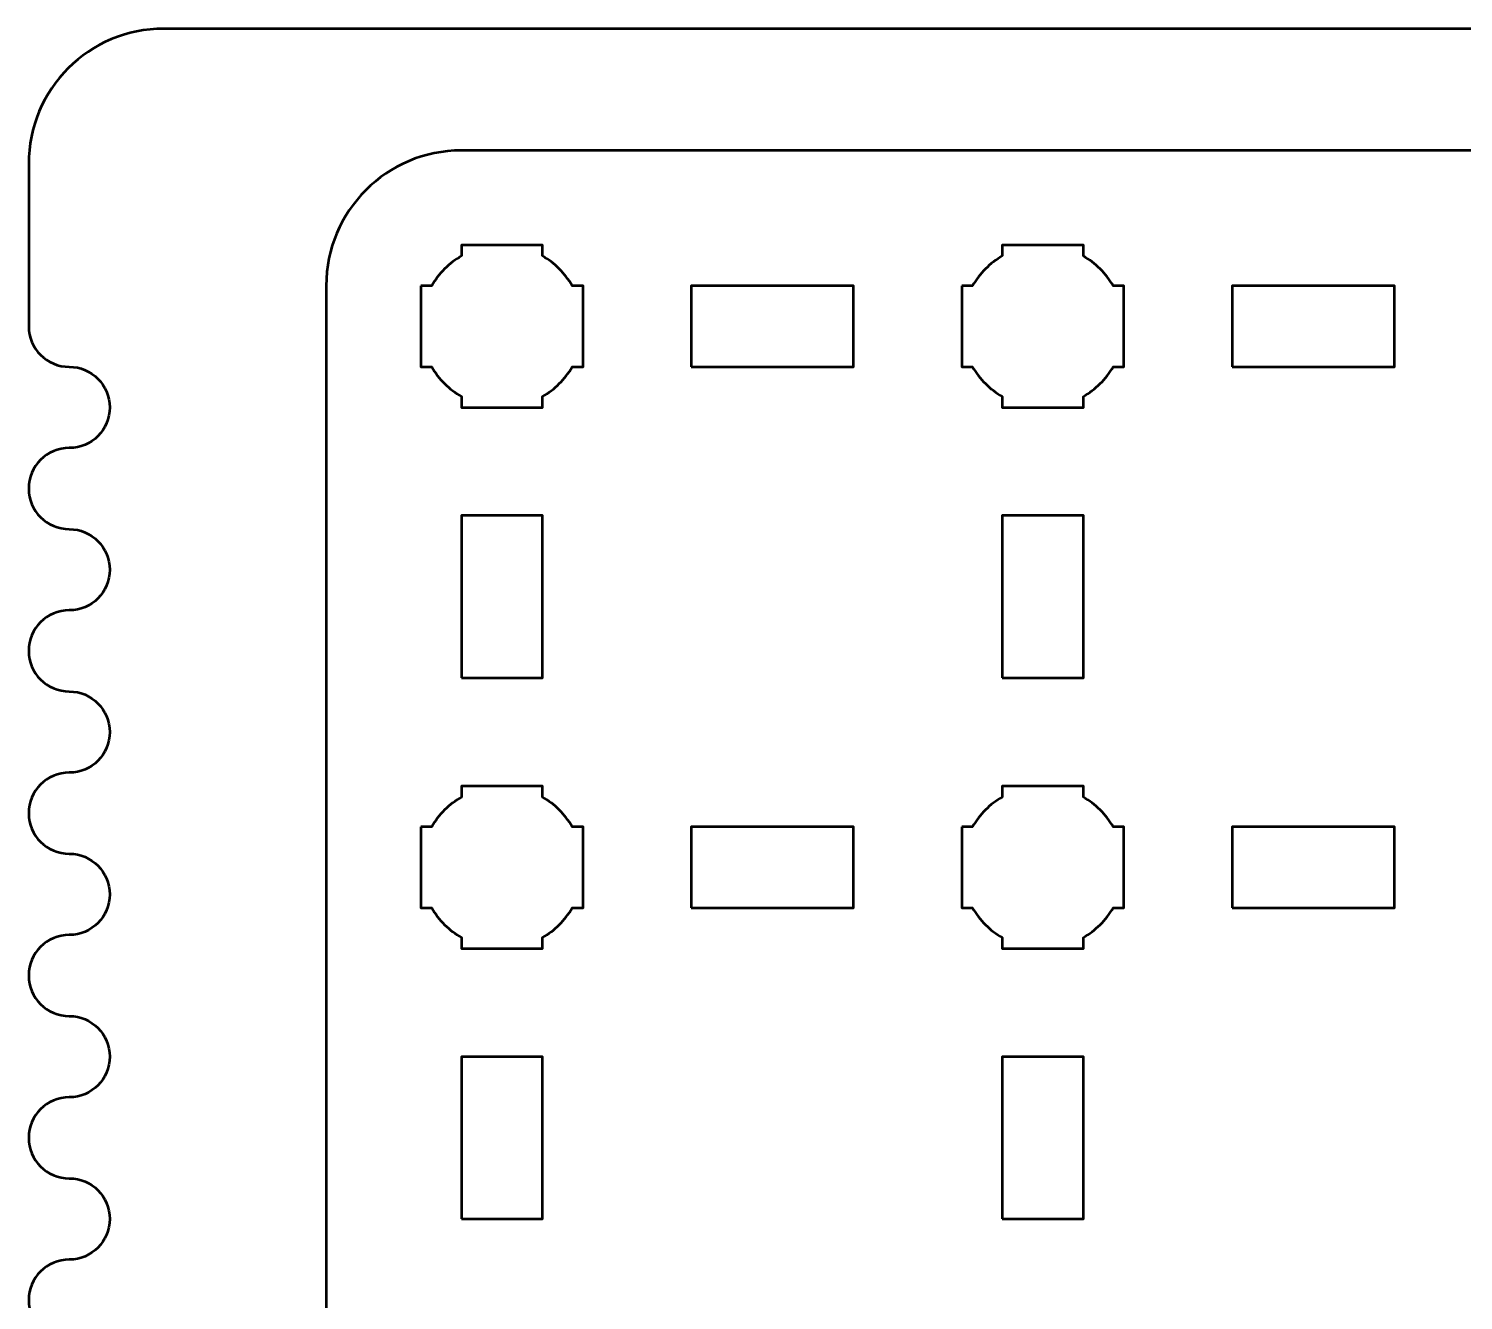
# Model space of a CAD drawing. Header units: centimetres. Extents: x -21 to 0, y -29.7 to 0.
# Drawn here: x -21 to -15.7, y -4.7 to 0 of the extents above; entities that cross this region are included whole.
import ezdxf

# ---------------------------------------------------------------- set-up
doc = ezdxf.new("R2010")
doc.units = ezdxf.units.CM
doc.header["$MEASUREMENT"] = 0
doc.layers.add('Layer 1', color=7, linetype='Continuous')

msp = doc.modelspace()

# ---------------------------------------------------------------- linework, layer by layer
at = {"layer": 'Layer 1', "lineweight": 53}
for points in [[(-18.55, -1.25), (-17.95, -1.25), (-17.95, -0.95), (-18.55, -0.95), (-18.55, -1.25)], [(-16.55, -1.25), (-15.95, -1.25), (-15.95, -0.95), (-16.55, -0.95), (-16.55, -1.25)], [(-19.4, -2.4), (-19.1, -2.4), (-19.1, -1.8), (-19.4, -1.8), (-19.4, -2.4)], [(-17.4, -2.4), (-17.1, -2.4), (-17.1, -1.8), (-17.4, -1.8), (-17.4, -2.4)], [(-18.55, -3.25), (-17.95, -3.25), (-17.95, -2.95), (-18.55, -2.95), (-18.55, -3.25)], [(-16.55, -3.25), (-15.95, -3.25), (-15.95, -2.95), (-16.55, -2.95), (-16.55, -3.25)], [(-19.4, -4.4), (-19.1, -4.4), (-19.1, -3.8), (-19.4, -3.8), (-19.4, -4.4)], [(-17.4, -4.4), (-17.1, -4.4), (-17.1, -3.8), (-17.4, -3.8), (-17.4, -4.4)]]:
    msp.add_lwpolyline(points, close=True, dxfattribs=at)
at = {"layer": 'Layer 1', "color": 1, "lineweight": 53}
msp.add_open_spline([(-21.00003, -29.19995), (-21.00003, -29.19995), (-21.00003, -5.89992), (-21.00003, -5.89992), (-21.00003, -5.89992), (-21.00003, -5.81709), (-20.93286, -5.74992), (-20.85003, -5.74992), (-20.85003, -5.74992), (-20.7672, -5.74992), (-20.70003, -5.68275), (-20.70003, -5.59992), (-20.70003, -5.59992), (-20.70003, -5.51709), (-20.7672, -5.44992), (-20.85003, -5.44992), (-20.85003, -5.44992), (-20.93286, -5.44992), (-21.00003, -5.38275), (-21.00003, -5.29992), (-21.00003, -5.29992), (-21.00003, -5.21709), (-20.93286, -5.14992), (-20.85003, -5.14992), (-20.85003, -5.14992), (-20.7672, -5.14992), (-20.70003, -5.08275), (-20.70003, -4.99992), (-20.70003, -4.99992), (-20.70003, -4.91709), (-20.7672, -4.84992), (-20.85003, -4.84992), (-20.85003, -4.84992), (-20.93286, -4.84992), (-21.00003, -4.78275), (-21.00003, -4.69992), (-21.00003, -4.69992), (-21.00003, -4.61709), (-20.93286, -4.54992), (-20.85003, -4.54992), (-20.85003, -4.54992), (-20.7672, -4.54992), (-20.70003, -4.48275), (-20.70003, -4.39992), (-20.70003, -4.39992), (-20.70003, -4.31709), (-20.7672, -4.24992), (-20.85003, -4.24992), (-20.85003, -4.24992), (-20.93286, -4.24992), (-21.00003, -4.18275), (-21.00003, -4.09992), (-21.00003, -4.09992), (-21.00003, -4.01709), (-20.93286, -3.94992), (-20.85003, -3.94992), (-20.85003, -3.94992), (-20.7672, -3.94992), (-20.70003, -3.88275), (-20.70003, -3.79992), (-20.70003, -3.79992), (-20.70003, -3.71709), (-20.7672, -3.64992), (-20.85003, -3.64992), (-20.85003, -3.64992), (-20.93286, -3.64992), (-21.00003, -3.58275), (-21.00003, -3.49992), (-21.00003, -3.49992), (-21.00003, -3.41709), (-20.93286, -3.34992), (-20.85003, -3.34992), (-20.85003, -3.34992), (-20.7672, -3.34992), (-20.70003, -3.28275), (-20.70003, -3.19992), (-20.70003, -3.19992), (-20.70003, -3.11709), (-20.7672, -3.04992), (-20.85003, -3.04992), (-20.85003, -3.04992), (-20.93286, -3.04992), (-21.00003, -2.98275), (-21.00003, -2.89992), (-21.00003, -2.89992), (-21.00003, -2.81709), (-20.93286, -2.74992), (-20.85003, -2.74992), (-20.85003, -2.74992), (-20.7672, -2.74992), (-20.70003, -2.68275), (-20.70003, -2.59992), (-20.70003, -2.59992), (-20.70003, -2.51709), (-20.7672, -2.44992), (-20.85003, -2.44992), (-20.85003, -2.44992), (-20.93286, -2.44992), (-21.00003, -2.38275), (-21.00003, -2.29992), (-21.00003, -2.29992), (-21.00003, -2.21709), (-20.93286, -2.14992), (-20.85003, -2.14992), (-20.85003, -2.14992), (-20.7672, -2.14992), (-20.70003, -2.08275), (-20.70003, -1.99992), (-20.70003, -1.99992), (-20.70003, -1.91709), (-20.7672, -1.84992), (-20.85003, -1.84992), (-20.85003, -1.84992), (-20.93286, -1.84992), (-21.00003, -1.78275), (-21.00003, -1.69992), (-21.00003, -1.69992), (-21.00003, -1.61709), (-20.93286, -1.54992), (-20.85003, -1.54992), (-20.85003, -1.54992), (-20.7672, -1.54992), (-20.70003, -1.48275), (-20.70003, -1.39992), (-20.70003, -1.39992), (-20.70003, -1.31709), (-20.7672, -1.24992), (-20.85003, -1.24992), (-20.85003, -1.24992), (-20.93286, -1.24992), (-21.00003, -1.18275), (-21.00003, -1.09992), (-21.00003, -1.09992), (-21.00003, -1.09992), (-21.00003, -0.49992), (-21.00003, -0.49992), (-21.00003, -0.49992), (-21.00003, -0.22295), (-20.77694, 0.00004), (-20.49994, 0.00004), (-20.49994, 0.00004), (-20.49994, 0.00004), (-0.50008, 0.00004), (-0.50008, 0.00004), (-0.50008, 0.00004), (-0.22294, 0.00004), (0.00002, -0.22295), (0.00002, -0.49992), (0.00002, -0.49992), (0.00002, -0.49992), (0.00002, -29.19995), (0.00002, -29.19995), (0.00002, -29.19995), (0.00002, -29.47695), (-0.22294, -29.70004), (-0.50008, -29.70004), (-0.50008, -29.70004), (-0.50008, -29.70004), (-20.49994, -29.70004), (-20.49994, -29.70004), (-20.49994, -29.70004), (-20.77694, -29.70004), (-21.00003, -29.47695), (-21.00003, -29.19995)], degree=3, knots=[0, 0, 0, 0, 0.0243902, 0.0243902, 0.0243902, 0.0243902, 0.0487805, 0.0487805, 0.0487805, 0.0487805, 0.0731707, 0.0731707, 0.0731707, 0.0731707, 0.097561, 0.097561, 0.097561, 0.097561, 0.1219512, 0.1219512, 0.1219512, 0.1219512, 0.1463415, 0.1463415, 0.1463415, 0.1463415, 0.1707317, 0.1707317, 0.1707317, 0.1707317, 0.195122, 0.195122, 0.195122, 0.195122, 0.2195122, 0.2195122, 0.2195122, 0.2195122, 0.2439024, 0.2439024, 0.2439024, 0.2439024, 0.2682927, 0.2682927, 0.2682927, 0.2682927, 0.2926829, 0.2926829, 0.2926829, 0.2926829, 0.3170732, 0.3170732, 0.3170732, 0.3170732, 0.3414634, 0.3414634, 0.3414634, 0.3414634, 0.3658537, 0.3658537, 0.3658537, 0.3658537, 0.3902439, 0.3902439, 0.3902439, 0.3902439, 0.4146341, 0.4146341, 0.4146341, 0.4146341, 0.4390244, 0.4390244, 0.4390244, 0.4390244, 0.4634146, 0.4634146, 0.4634146, 0.4634146, 0.4878049, 0.4878049, 0.4878049, 0.4878049, 0.5121951, 0.5121951, 0.5121951, 0.5121951, 0.5365854, 0.5365854, 0.5365854, 0.5365854, 0.5609756, 0.5609756, 0.5609756, 0.5609756, 0.5853659, 0.5853659, 0.5853659, 0.5853659, 0.6097561, 0.6097561, 0.6097561, 0.6097561, 0.6341463, 0.6341463, 0.6341463, 0.6341463, 0.6585366, 0.6585366, 0.6585366, 0.6585366, 0.6829268, 0.6829268, 0.6829268, 0.6829268, 0.7073171, 0.7073171, 0.7073171, 0.7073171, 0.7317073, 0.7317073, 0.7317073, 0.7317073, 0.7560976, 0.7560976, 0.7560976, 0.7560976, 0.7804878, 0.7804878, 0.7804878, 0.7804878, 0.804878, 0.804878, 0.804878, 0.804878, 0.8292683, 0.8292683, 0.8292683, 0.8292683, 0.8536585, 0.8536585, 0.8536585, 0.8536585, 0.8780488, 0.8780488, 0.8780488, 0.8780488, 0.902439, 0.902439, 0.902439, 0.902439, 0.9268293, 0.9268293, 0.9268293, 0.9268293, 0.9512195, 0.9512195, 0.9512195, 0.9512195, 0.9756098, 0.9756098, 0.9756098, 0.9756098, 1, 1, 1, 1], dxfattribs=at)
at = {"layer": 'Layer 1', "color": 3, "lineweight": 53}
msp.add_open_spline([(-19.9, -9.25), (-19.9, -9.25), (-19.9, -0.95), (-19.9, -0.95), (-19.9, -0.95), (-19.9, -0.67391), (-19.67609, -0.45), (-19.4, -0.45), (-19.4, -0.45), (-19.4, -0.45), (-11.1, -0.45), (-11.1, -0.45), (-11.1, -0.45), (-10.82391, -0.45), (-10.6, -0.67391), (-10.6, -0.95), (-10.6, -0.95), (-10.6, -0.95), (-10.6, -9.25), (-10.6, -9.25), (-10.6, -9.25), (-10.6, -9.52609), (-10.82391, -9.75), (-11.1, -9.75), (-11.1, -9.75), (-11.1, -9.75), (-19.4, -9.75), (-19.4, -9.75), (-19.4, -9.75), (-19.67609, -9.75), (-19.9, -9.52609), (-19.9, -9.25)], degree=3, knots=[0, 0, 0, 0, 0.125, 0.125, 0.125, 0.125, 0.25, 0.25, 0.25, 0.25, 0.375, 0.375, 0.375, 0.375, 0.5, 0.5, 0.5, 0.5, 0.625, 0.625, 0.625, 0.625, 0.75, 0.75, 0.75, 0.75, 0.875, 0.875, 0.875, 0.875, 1, 1, 1, 1], dxfattribs=at)
at = {"layer": 'Layer 1', "lineweight": 53}
for points in [[(-19.55, -0.95), (-19.55, -0.95), (-19.50985, -0.95), (-19.50985, -0.95), (-19.50985, -0.95), (-19.4835, -0.90447), (-19.44553, -0.8665), (-19.4, -0.84015), (-19.4, -0.84015), (-19.4, -0.84015), (-19.4, -0.8), (-19.4, -0.8), (-19.4, -0.8), (-19.4, -0.8), (-19.25, -0.8), (-19.25, -0.8), (-19.25, -0.8), (-19.25, -0.8), (-19.1, -0.8), (-19.1, -0.8), (-19.1, -0.8), (-19.1, -0.8), (-19.1, -0.84015), (-19.1, -0.84015), (-19.1, -0.84015), (-19.05447, -0.8665), (-19.0165, -0.90447), (-18.99015, -0.95), (-18.99015, -0.95), (-18.99015, -0.95), (-18.95, -0.95), (-18.95, -0.95), (-18.95, -0.95), (-18.95, -0.95), (-18.95, -1.1), (-18.95, -1.1), (-18.95, -1.1), (-18.95, -1.1), (-18.95, -1.25), (-18.95, -1.25), (-18.95, -1.25), (-18.95, -1.25), (-18.99015, -1.25), (-18.99015, -1.25), (-18.99015, -1.25), (-19.0165, -1.29553), (-19.05447, -1.3335), (-19.1, -1.35985), (-19.1, -1.35985), (-19.1, -1.35985), (-19.1, -1.4), (-19.1, -1.4), (-19.1, -1.4), (-19.1, -1.4), (-19.25, -1.4), (-19.25, -1.4), (-19.25, -1.4), (-19.25, -1.4), (-19.4, -1.4), (-19.4, -1.4), (-19.4, -1.4), (-19.4, -1.4), (-19.4, -1.35985), (-19.4, -1.35985), (-19.4, -1.35985), (-19.44553, -1.3335), (-19.4835, -1.29553), (-19.50985, -1.25), (-19.50985, -1.25), (-19.50985, -1.25), (-19.55, -1.25), (-19.55, -1.25), (-19.55, -1.25), (-19.55, -1.25), (-19.55, -1.1), (-19.55, -1.1), (-19.55, -1.1), (-19.55, -1.1), (-19.55, -0.95), (-19.55, -0.95)], [(-17.55, -0.95), (-17.55, -0.95), (-17.50985, -0.95), (-17.50985, -0.95), (-17.50985, -0.95), (-17.4835, -0.90447), (-17.44553, -0.8665), (-17.4, -0.84015), (-17.4, -0.84015), (-17.4, -0.84015), (-17.4, -0.8), (-17.4, -0.8), (-17.4, -0.8), (-17.4, -0.8), (-17.25, -0.8), (-17.25, -0.8), (-17.25, -0.8), (-17.25, -0.8), (-17.1, -0.8), (-17.1, -0.8), (-17.1, -0.8), (-17.1, -0.8), (-17.1, -0.84015), (-17.1, -0.84015), (-17.1, -0.84015), (-17.05447, -0.8665), (-17.0165, -0.90447), (-16.99015, -0.95), (-16.99015, -0.95), (-16.99015, -0.95), (-16.95, -0.95), (-16.95, -0.95), (-16.95, -0.95), (-16.95, -0.95), (-16.95, -1.1), (-16.95, -1.1), (-16.95, -1.1), (-16.95, -1.1), (-16.95, -1.25), (-16.95, -1.25), (-16.95, -1.25), (-16.95, -1.25), (-16.99015, -1.25), (-16.99015, -1.25), (-16.99015, -1.25), (-17.0165, -1.29553), (-17.05447, -1.3335), (-17.1, -1.35985), (-17.1, -1.35985), (-17.1, -1.35985), (-17.1, -1.4), (-17.1, -1.4), (-17.1, -1.4), (-17.1, -1.4), (-17.25, -1.4), (-17.25, -1.4), (-17.25, -1.4), (-17.25, -1.4), (-17.4, -1.4), (-17.4, -1.4), (-17.4, -1.4), (-17.4, -1.4), (-17.4, -1.35985), (-17.4, -1.35985), (-17.4, -1.35985), (-17.44553, -1.3335), (-17.4835, -1.29553), (-17.50985, -1.25), (-17.50985, -1.25), (-17.50985, -1.25), (-17.55, -1.25), (-17.55, -1.25), (-17.55, -1.25), (-17.55, -1.25), (-17.55, -1.1), (-17.55, -1.1), (-17.55, -1.1), (-17.55, -1.1), (-17.55, -0.95), (-17.55, -0.95)], [(-19.55, -2.95), (-19.55, -2.95), (-19.50985, -2.95), (-19.50985, -2.95), (-19.50985, -2.95), (-19.4835, -2.90447), (-19.44553, -2.8665), (-19.4, -2.84015), (-19.4, -2.84015), (-19.4, -2.84015), (-19.4, -2.8), (-19.4, -2.8), (-19.4, -2.8), (-19.4, -2.8), (-19.25, -2.8), (-19.25, -2.8), (-19.25, -2.8), (-19.25, -2.8), (-19.1, -2.8), (-19.1, -2.8), (-19.1, -2.8), (-19.1, -2.8), (-19.1, -2.84015), (-19.1, -2.84015), (-19.1, -2.84015), (-19.05447, -2.8665), (-19.0165, -2.90447), (-18.99015, -2.95), (-18.99015, -2.95), (-18.99015, -2.95), (-18.95, -2.95), (-18.95, -2.95), (-18.95, -2.95), (-18.95, -2.95), (-18.95, -3.1), (-18.95, -3.1), (-18.95, -3.1), (-18.95, -3.1), (-18.95, -3.25), (-18.95, -3.25), (-18.95, -3.25), (-18.95, -3.25), (-18.99015, -3.25), (-18.99015, -3.25), (-18.99015, -3.25), (-19.0165, -3.29553), (-19.05447, -3.3335), (-19.1, -3.35985), (-19.1, -3.35985), (-19.1, -3.35985), (-19.1, -3.4), (-19.1, -3.4), (-19.1, -3.4), (-19.1, -3.4), (-19.25, -3.4), (-19.25, -3.4), (-19.25, -3.4), (-19.25, -3.4), (-19.4, -3.4), (-19.4, -3.4), (-19.4, -3.4), (-19.4, -3.4), (-19.4, -3.35985), (-19.4, -3.35985), (-19.4, -3.35985), (-19.44553, -3.3335), (-19.4835, -3.29553), (-19.50985, -3.25), (-19.50985, -3.25), (-19.50985, -3.25), (-19.55, -3.25), (-19.55, -3.25), (-19.55, -3.25), (-19.55, -3.25), (-19.55, -3.1), (-19.55, -3.1), (-19.55, -3.1), (-19.55, -3.1), (-19.55, -2.95), (-19.55, -2.95)], [(-17.55, -2.95), (-17.55, -2.95), (-17.50985, -2.95), (-17.50985, -2.95), (-17.50985, -2.95), (-17.4835, -2.90447), (-17.44553, -2.8665), (-17.4, -2.84015), (-17.4, -2.84015), (-17.4, -2.84015), (-17.4, -2.8), (-17.4, -2.8), (-17.4, -2.8), (-17.4, -2.8), (-17.25, -2.8), (-17.25, -2.8), (-17.25, -2.8), (-17.25, -2.8), (-17.1, -2.8), (-17.1, -2.8), (-17.1, -2.8), (-17.1, -2.8), (-17.1, -2.84015), (-17.1, -2.84015), (-17.1, -2.84015), (-17.05447, -2.8665), (-17.0165, -2.90447), (-16.99015, -2.95), (-16.99015, -2.95), (-16.99015, -2.95), (-16.95, -2.95), (-16.95, -2.95), (-16.95, -2.95), (-16.95, -2.95), (-16.95, -3.1), (-16.95, -3.1), (-16.95, -3.1), (-16.95, -3.1), (-16.95, -3.25), (-16.95, -3.25), (-16.95, -3.25), (-16.95, -3.25), (-16.99015, -3.25), (-16.99015, -3.25), (-16.99015, -3.25), (-17.0165, -3.29553), (-17.05447, -3.3335), (-17.1, -3.35985), (-17.1, -3.35985), (-17.1, -3.35985), (-17.1, -3.4), (-17.1, -3.4), (-17.1, -3.4), (-17.1, -3.4), (-17.25, -3.4), (-17.25, -3.4), (-17.25, -3.4), (-17.25, -3.4), (-17.4, -3.4), (-17.4, -3.4), (-17.4, -3.4), (-17.4, -3.4), (-17.4, -3.35985), (-17.4, -3.35985), (-17.4, -3.35985), (-17.44553, -3.3335), (-17.4835, -3.29553), (-17.50985, -3.25), (-17.50985, -3.25), (-17.50985, -3.25), (-17.55, -3.25), (-17.55, -3.25), (-17.55, -3.25), (-17.55, -3.25), (-17.55, -3.1), (-17.55, -3.1), (-17.55, -3.1), (-17.55, -3.1), (-17.55, -2.95), (-17.55, -2.95)]]:
    msp.add_open_spline(points, degree=3, knots=[0, 0, 0, 0, 0.05, 0.05, 0.05, 0.05, 0.1, 0.1, 0.1, 0.1, 0.15, 0.15, 0.15, 0.15, 0.2, 0.2, 0.2, 0.2, 0.25, 0.25, 0.25, 0.25, 0.3, 0.3, 0.3, 0.3, 0.35, 0.35, 0.35, 0.35, 0.4, 0.4, 0.4, 0.4, 0.45, 0.45, 0.45, 0.45, 0.5, 0.5, 0.5, 0.5, 0.55, 0.55, 0.55, 0.55, 0.6, 0.6, 0.6, 0.6, 0.65, 0.65, 0.65, 0.65, 0.7, 0.7, 0.7, 0.7, 0.75, 0.75, 0.75, 0.75, 0.8, 0.8, 0.8, 0.8, 0.85, 0.85, 0.85, 0.85, 0.9, 0.9, 0.9, 0.9, 0.95, 0.95, 0.95, 0.95, 1, 1, 1, 1], dxfattribs=at)

doc.saveas('drawing.dxf')
